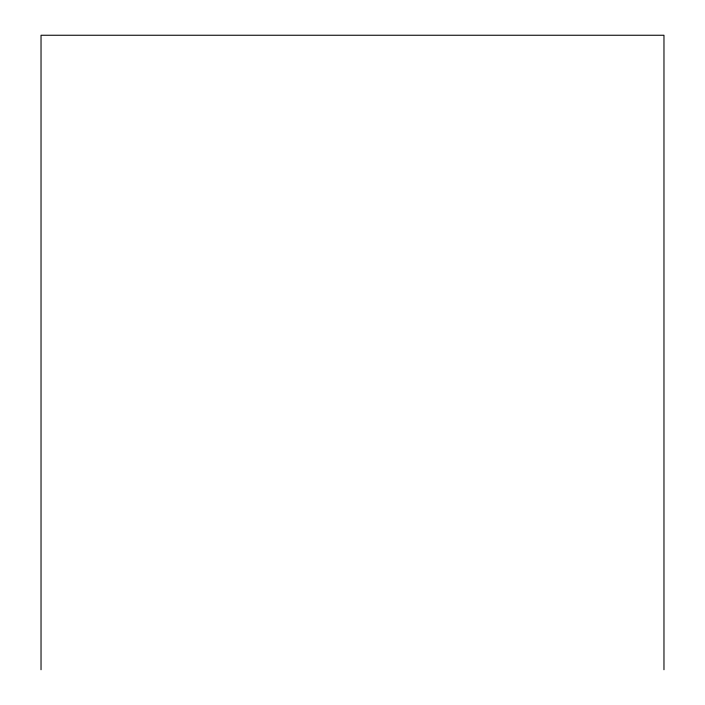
<?xml version="1.0" encoding="UTF-8"?>
<svg xmlns="http://www.w3.org/2000/svg" width="705" height="705" viewBox="0 0 705 705"><rect width="100%" height="100%" fill="white"/><g stroke="black" fill="none" stroke-linecap="round" stroke-linejoin="round"><path stroke-width="1.06" d="M663.969 669.75L663.969 35.25L41.031 35.25L41.031 669.75"/></g></svg>
